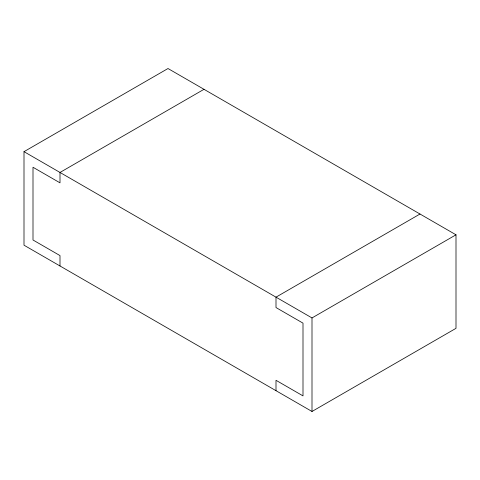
<?xml version="1.0" encoding="UTF-8"?>
<svg xmlns="http://www.w3.org/2000/svg" width="480" height="480" viewBox="0 0 480 480"><rect width="100%" height="100%" fill="white"/><g stroke="black" fill="none" stroke-linecap="round" stroke-linejoin="round"><path stroke-width="0.72" d="M24 151.668L168 68.526L456 234.804L456 328.332L312 411.474L24 245.196L24 151.668L312 317.94L456 234.804M204 89.31L60 172.452L60 182.844L33 167.256L33 240L60 255.588L60 265.98M420 214.02L276 297.156L276 307.548L303 323.136L303 395.886L276 380.298L276 390.69M312 317.94L312 411.474"/></g></svg>
